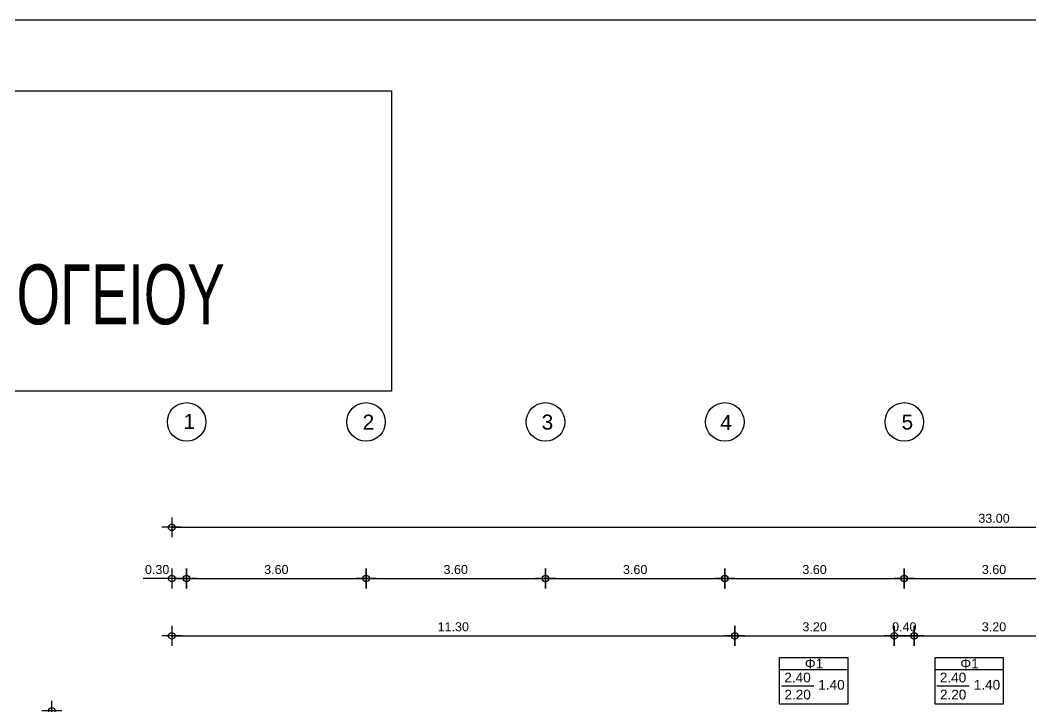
# Model space of a CAD drawing. Header units: metres. Extents: x -11 to 85, y -301 to 135.
# Drawn here: x 11.73 to 32.01, y -256.11 to -242.34 of the extents above; entities that cross this region are included whole.
import ezdxf

# ---------------------------------------------------------------- set-up
doc = ezdxf.new("R2010")
doc.units = ezdxf.units.M
doc.header["$LTSCALE"] = 0.036
doc.header["$PDMODE"] = 2
for name, color, linetype in [('arxitek ypogeio', 252, 'Continuous'), ('BORDER', 5, 'Continuous'), ('DIMBLK', 252, 'Continuous'), ('LAYER-ON', 4, 'Continuous'), ('NOTES', 3, 'Continuous')]:
    doc.layers.add(name, color=color, linetype=linetype)
doc.styles.add('COMU-N', font='arial.ttf')
doc.styles.add('outu-c', font='ugoutl-s.shx', dxfattribs={"width": 0.7})
doc.styles.get("Standard").update_dxf_attribs({"font": 'arial.ttf'})
doc.dimstyles.new('CADWDOT', dxfattribs={"dimscale": 0.1, "dimtxt": 1.8, "dimasz": 0.08, "dimexe": 2, "dimexo": 0, "dimgap": 0.09, "dimtad": 0, "dimrnd": 0.001, "dimzin": 0, "dimdsep": 46, "dimtxsty": 'Standard', "dimblk1": 'ARTDIM', "dimblk2": 'ARTDIM', "dimsah": 1, "dimcen": 0.09, "dimdle": 0.05, "dimse1": 1, "dimse2": 1, "dimadec": 0, "dimazin": 0, "dimtfac": 1, "dimtmove": 0, "dimatfit": 3, "dimldrblk": 'ARTDIM', "dimfxl": 2, "dimtvp": 0.9999, "dimtolj": 1, "dimtzin": 0, "dimarcsym": 0})

# ---------------------------------------------------------------- blocks, each defined once
blk = doc.blocks.new('ARTDIM')
at = {"layer": 'DIMBLK'}
for p, q in [((-24.9975, 0), (24.9975, 0)), ((0, -24.9975), (0, 24.9975))]:
    blk.add_line(p, q, dxfattribs=at)
blk.add_circle((0, 0), 8.25, dxfattribs=at)
blk = doc.blocks.new('*D1476')
at = {"layer": 'arxitek ypogeio', "color": 0, "lineweight": -2}
for p, q in [((14.774, -253.541), (14.199, -253.541)), ((15.066, -253.541), (14.782, -253.541))]:
    blk.add_line(p, q, dxfattribs=at)
at = {"layer": 'Defpoints', "color": 0, "transparency": 16777216}
for p in [(14.774, -253.541), (14.774, -256.033), (15.074, -256.033)]:
    blk.add_point(p, dxfattribs=at)
at = {"layer": 'arxitek ypogeio', "color": 0, "lineweight": -2, "xscale": 0.008, "yscale": 0.008, "zscale": 0.008, "rotation": 180}
blk.add_blockref('ARTDIM', (14.774, -253.541), dxfattribs=at)
at = {"layer": 'arxitek ypogeio', "color": 0, "lineweight": -2, "xscale": 0.008, "yscale": 0.008, "zscale": 0.008}
blk.add_blockref('ARTDIM', (15.074, -253.541), dxfattribs=at)
at = {"layer": 'arxitek ypogeio', "color": 0, "insert": (14.482, -253.361), "char_height": 0.18, "attachment_point": 5}
blk.add_mtext('\\A1;0.30', dxfattribs=at)
blk = doc.blocks.new('*D1477')
at = {"layer": 'arxitek ypogeio', "color": 0, "lineweight": -2}
blk.add_line((14.782, -252.514), (47.766, -252.514), dxfattribs=at)
at = {"layer": 'Defpoints', "color": 0, "transparency": 16777216}
for p in [(47.774, -252.514), (14.774, -255.733), (47.774, -255.733)]:
    blk.add_point(p, dxfattribs=at)
at = {"layer": 'arxitek ypogeio', "color": 0, "lineweight": -2, "xscale": 0.008, "yscale": 0.008, "zscale": 0.008, "rotation": 180}
blk.add_blockref('ARTDIM', (14.774, -252.514), dxfattribs=at)
at = {"layer": 'arxitek ypogeio', "color": 0, "lineweight": -2, "xscale": 0.008, "yscale": 0.008, "zscale": 0.008}
blk.add_blockref('ARTDIM', (47.774, -252.514), dxfattribs=at)
at = {"layer": 'arxitek ypogeio', "color": 0, "insert": (31.274, -252.334), "char_height": 0.18, "attachment_point": 5}
blk.add_mtext('\\A1;33.00', dxfattribs=at)
blk = doc.blocks.new('*D1478')
at = {"layer": 'arxitek ypogeio', "color": 0, "lineweight": -2}
blk.add_line((15.082, -253.541), (18.666, -253.541), dxfattribs=at)
at = {"layer": 'Defpoints', "color": 0, "transparency": 16777216}
for p in [(18.674, -250.325), (18.674, -253.541), (15.074, -256.033)]:
    blk.add_point(p, dxfattribs=at)
at = {"layer": 'arxitek ypogeio', "color": 0, "lineweight": -2, "xscale": 0.008, "yscale": 0.008, "zscale": 0.008, "rotation": 180}
blk.add_blockref('ARTDIM', (15.074, -253.541), dxfattribs=at)
at = {"layer": 'arxitek ypogeio', "color": 0, "lineweight": -2, "xscale": 0.008, "yscale": 0.008, "zscale": 0.008}
blk.add_blockref('ARTDIM', (18.674, -253.541), dxfattribs=at)
at = {"layer": 'arxitek ypogeio', "color": 0, "insert": (16.874, -253.361), "char_height": 0.18, "attachment_point": 5}
blk.add_mtext('\\A1;3.60', dxfattribs=at)
blk = doc.blocks.new('*D1479')
at = {"layer": 'arxitek ypogeio', "color": 0, "lineweight": -2}
blk.add_line((18.682, -253.541), (22.266, -253.541), dxfattribs=at)
at = {"layer": 'Defpoints', "color": 0, "transparency": 16777216}
for p in [(18.674, -250.325), (22.274, -250.325), (22.274, -253.541)]:
    blk.add_point(p, dxfattribs=at)
at = {"layer": 'arxitek ypogeio', "color": 0, "lineweight": -2, "xscale": 0.008, "yscale": 0.008, "zscale": 0.008, "rotation": 180}
blk.add_blockref('ARTDIM', (18.674, -253.541), dxfattribs=at)
at = {"layer": 'arxitek ypogeio', "color": 0, "lineweight": -2, "xscale": 0.008, "yscale": 0.008, "zscale": 0.008}
blk.add_blockref('ARTDIM', (22.274, -253.541), dxfattribs=at)
at = {"layer": 'arxitek ypogeio', "color": 0, "insert": (20.474, -253.361), "char_height": 0.18, "attachment_point": 5}
blk.add_mtext('\\A1;3.60', dxfattribs=at)
blk = doc.blocks.new('*D1480')
at = {"layer": 'arxitek ypogeio', "color": 0, "lineweight": -2}
blk.add_line((22.282, -253.541), (25.866, -253.541), dxfattribs=at)
at = {"layer": 'Defpoints', "color": 0, "transparency": 16777216}
for p in [(22.274, -250.325), (25.874, -250.325), (25.874, -253.541)]:
    blk.add_point(p, dxfattribs=at)
at = {"layer": 'arxitek ypogeio', "color": 0, "lineweight": -2, "xscale": 0.008, "yscale": 0.008, "zscale": 0.008, "rotation": 180}
blk.add_blockref('ARTDIM', (22.274, -253.541), dxfattribs=at)
at = {"layer": 'arxitek ypogeio', "color": 0, "lineweight": -2, "xscale": 0.008, "yscale": 0.008, "zscale": 0.008}
blk.add_blockref('ARTDIM', (25.874, -253.541), dxfattribs=at)
at = {"layer": 'arxitek ypogeio', "color": 0, "insert": (24.074, -253.361), "char_height": 0.18, "attachment_point": 5}
blk.add_mtext('\\A1;3.60', dxfattribs=at)
blk = doc.blocks.new('*D1481')
at = {"layer": 'arxitek ypogeio', "color": 0, "lineweight": -2}
blk.add_line((25.882, -253.541), (29.466, -253.541), dxfattribs=at)
at = {"layer": 'Defpoints', "color": 0, "transparency": 16777216}
for p in [(25.874, -250.325), (29.474, -250.325), (29.474, -253.541)]:
    blk.add_point(p, dxfattribs=at)
at = {"layer": 'arxitek ypogeio', "color": 0, "lineweight": -2, "xscale": 0.008, "yscale": 0.008, "zscale": 0.008, "rotation": 180}
blk.add_blockref('ARTDIM', (25.874, -253.541), dxfattribs=at)
at = {"layer": 'arxitek ypogeio', "color": 0, "lineweight": -2, "xscale": 0.008, "yscale": 0.008, "zscale": 0.008}
blk.add_blockref('ARTDIM', (29.474, -253.541), dxfattribs=at)
at = {"layer": 'arxitek ypogeio', "color": 0, "insert": (27.674, -253.361), "char_height": 0.18, "attachment_point": 5}
blk.add_mtext('\\A1;3.60', dxfattribs=at)
blk = doc.blocks.new('*D1482')
at = {"layer": 'arxitek ypogeio', "color": 0, "lineweight": -2}
blk.add_line((29.482, -253.541), (33.066, -253.541), dxfattribs=at)
at = {"layer": 'Defpoints', "color": 0, "transparency": 16777216}
for p in [(29.474, -250.325), (33.074, -250.325), (33.074, -253.541)]:
    blk.add_point(p, dxfattribs=at)
at = {"layer": 'arxitek ypogeio', "color": 0, "lineweight": -2, "xscale": 0.008, "yscale": 0.008, "zscale": 0.008, "rotation": 180}
blk.add_blockref('ARTDIM', (29.474, -253.541), dxfattribs=at)
at = {"layer": 'arxitek ypogeio', "color": 0, "lineweight": -2, "xscale": 0.008, "yscale": 0.008, "zscale": 0.008}
blk.add_blockref('ARTDIM', (33.074, -253.541), dxfattribs=at)
at = {"layer": 'arxitek ypogeio', "color": 0, "insert": (31.274, -253.361), "char_height": 0.18, "attachment_point": 5}
blk.add_mtext('\\A1;3.60', dxfattribs=at)
blk = doc.blocks.new('*D1488')
at = {"layer": 'arxitek ypogeio', "color": 0, "lineweight": -2}
blk.add_line((14.782, -254.69), (26.066, -254.69), dxfattribs=at)
at = {"layer": 'Defpoints', "color": 0, "transparency": 16777216}
for p in [(26.074, -254.69), (14.774, -255.733), (26.074, -255.733)]:
    blk.add_point(p, dxfattribs=at)
at = {"layer": 'arxitek ypogeio', "color": 0, "lineweight": -2, "xscale": 0.008, "yscale": 0.008, "zscale": 0.008, "rotation": 180}
blk.add_blockref('ARTDIM', (14.774, -254.69), dxfattribs=at)
at = {"layer": 'arxitek ypogeio', "color": 0, "lineweight": -2, "xscale": 0.008, "yscale": 0.008, "zscale": 0.008}
blk.add_blockref('ARTDIM', (26.074, -254.69), dxfattribs=at)
at = {"layer": 'arxitek ypogeio', "color": 0, "insert": (20.424, -254.51), "char_height": 0.18, "attachment_point": 5}
blk.add_mtext('\\A1;11.30', dxfattribs=at)
blk = doc.blocks.new('*D1489')
at = {"layer": 'arxitek ypogeio', "color": 0, "lineweight": -2}
blk.add_line((26.082, -254.69), (29.266, -254.69), dxfattribs=at)
at = {"layer": 'Defpoints', "color": 0, "transparency": 16777216}
for p in [(29.274, -254.69), (26.074, -255.733), (29.274, -255.733)]:
    blk.add_point(p, dxfattribs=at)
at = {"layer": 'arxitek ypogeio', "color": 0, "lineweight": -2, "xscale": 0.008, "yscale": 0.008, "zscale": 0.008, "rotation": 180}
blk.add_blockref('ARTDIM', (26.074, -254.69), dxfattribs=at)
at = {"layer": 'arxitek ypogeio', "color": 0, "lineweight": -2, "xscale": 0.008, "yscale": 0.008, "zscale": 0.008}
blk.add_blockref('ARTDIM', (29.274, -254.69), dxfattribs=at)
at = {"layer": 'arxitek ypogeio', "color": 0, "insert": (27.674, -254.51), "char_height": 0.18, "attachment_point": 5}
blk.add_mtext('\\A1;3.20', dxfattribs=at)
blk = doc.blocks.new('*D1490')
at = {"layer": 'arxitek ypogeio', "color": 0, "lineweight": -2}
blk.add_line((29.282, -254.69), (29.666, -254.69), dxfattribs=at)
at = {"layer": 'Defpoints', "color": 0, "transparency": 16777216}
for p in [(29.674, -254.69), (29.274, -255.733), (29.674, -255.733)]:
    blk.add_point(p, dxfattribs=at)
at = {"layer": 'arxitek ypogeio', "color": 0, "lineweight": -2, "xscale": 0.008, "yscale": 0.008, "zscale": 0.008, "rotation": 180}
blk.add_blockref('ARTDIM', (29.274, -254.69), dxfattribs=at)
at = {"layer": 'arxitek ypogeio', "color": 0, "lineweight": -2, "xscale": 0.008, "yscale": 0.008, "zscale": 0.008}
blk.add_blockref('ARTDIM', (29.674, -254.69), dxfattribs=at)
at = {"layer": 'arxitek ypogeio', "color": 0, "insert": (29.474, -254.51), "char_height": 0.18, "attachment_point": 5}
blk.add_mtext('\\A1;0.40', dxfattribs=at)
blk = doc.blocks.new('*D1491')
at = {"layer": 'arxitek ypogeio', "color": 0, "lineweight": -2}
blk.add_line((29.682, -254.69), (32.866, -254.69), dxfattribs=at)
at = {"layer": 'Defpoints', "color": 0, "transparency": 16777216}
for p in [(32.874, -254.69), (29.674, -255.733), (32.874, -255.733)]:
    blk.add_point(p, dxfattribs=at)
at = {"layer": 'arxitek ypogeio', "color": 0, "lineweight": -2, "xscale": 0.008, "yscale": 0.008, "zscale": 0.008, "rotation": 180}
blk.add_blockref('ARTDIM', (29.674, -254.69), dxfattribs=at)
at = {"layer": 'arxitek ypogeio', "color": 0, "lineweight": -2, "xscale": 0.008, "yscale": 0.008, "zscale": 0.008}
blk.add_blockref('ARTDIM', (32.874, -254.69), dxfattribs=at)
at = {"layer": 'arxitek ypogeio', "color": 0, "insert": (31.274, -254.51), "char_height": 0.18, "attachment_point": 5}
blk.add_mtext('\\A1;3.20', dxfattribs=at)
blk = doc.blocks.new('*D1514')
at = {"layer": 'arxitek ypogeio', "color": 0, "lineweight": -2}
blk.add_line((9.674, -256.204), (9.674, -285.588), dxfattribs=at)
at = {"layer": 'Defpoints', "color": 0, "transparency": 16777216}
for p in [(13.507, -256.196), (9.674, -285.596), (13.507, -285.596)]:
    blk.add_point(p, dxfattribs=at)
at = {"layer": 'arxitek ypogeio', "color": 0, "lineweight": -2, "xscale": 0.008, "yscale": 0.008, "zscale": 0.008}
for p, rotation in [((9.674, -256.196), 90), ((9.674, -285.596), 270)]:
    blk.add_blockref('ARTDIM', p, dxfattribs=dict(at, rotation=rotation))
at = {"layer": 'arxitek ypogeio', "color": 0, "insert": (9.494, -270.896), "char_height": 0.18, "attachment_point": 5, "rotation": 90}
blk.add_mtext('\\A1;29.40', dxfattribs=at)
blk = doc.blocks.new('*D1515')
at = {"layer": 'arxitek ypogeio', "color": 0, "lineweight": -2}
for p, q in [((11.2, -256.196), (11.2, -255.621)), ((11.2, -256.488), (11.2, -256.204))]:
    blk.add_line(p, q, dxfattribs=at)
at = {"layer": 'Defpoints', "color": 0, "transparency": 16777216}
for p in [(11.2, -256.196), (13.807, -256.196), (13.807, -256.496)]:
    blk.add_point(p, dxfattribs=at)
at = {"layer": 'arxitek ypogeio', "color": 0, "lineweight": -2, "xscale": 0.008, "yscale": 0.008, "zscale": 0.008}
for p, rotation in [((11.2, -256.196), 90), ((11.2, -256.496), 270)]:
    blk.add_blockref('ARTDIM', p, dxfattribs=dict(at, rotation=rotation))
at = {"layer": 'arxitek ypogeio', "color": 0, "insert": (11.02, -255.904), "char_height": 0.18, "attachment_point": 5, "rotation": 90}
blk.add_mtext('\\A1;0.30', dxfattribs=at)
blk = doc.blocks.new('*D1525')
at = {"layer": 'arxitek ypogeio', "color": 0, "lineweight": -2}
blk.add_line((12.368, -256.204), (12.368, -262.938), dxfattribs=at)
at = {"layer": 'Defpoints', "color": 0, "transparency": 16777216}
for p in [(13.507, -256.196), (12.368, -262.946), (13.507, -262.946)]:
    blk.add_point(p, dxfattribs=at)
at = {"layer": 'arxitek ypogeio', "color": 0, "lineweight": -2, "xscale": 0.008, "yscale": 0.008, "zscale": 0.008}
for p, rotation in [((12.368, -256.196), 90), ((12.368, -262.946), 270)]:
    blk.add_blockref('ARTDIM', p, dxfattribs=dict(at, rotation=rotation))
at = {"layer": 'arxitek ypogeio', "color": 0, "insert": (12.188, -259.571), "char_height": 0.18, "attachment_point": 5, "rotation": 90}
blk.add_mtext('\\A1;6.75', dxfattribs=at)
blk = doc.blocks.new('art103')
at = {"layer": 'BORDER'}
blk.add_line((20.75, 14.6), (0.25, 14.6), dxfattribs=at)

msp = doc.modelspace()

# ---------------------------------------------------------------- linework, layer by layer
at = {"layer": 'arxitek ypogeio'}
for p, q in [((26.971, -256.061), (26.971, -255.123)), ((26.971, -255.123), (28.338, -255.123)), ((28.338, -255.123), (28.338, -256.061)), ((30.091, -256.061), (30.091, -255.123)), ((30.091, -255.123), (31.459, -255.123)), ((31.459, -255.123), (31.459, -256.061)), ((28.338, -255.369), (26.971, -255.369)), ((31.459, -255.369), (30.091, -255.369)), ((27.01, -255.695), (27.656, -255.695)), ((30.13, -255.695), (30.776, -255.695)), ((28.338, -256.061), (26.971, -256.061)), ((31.459, -256.061), (30.091, -256.061))]:
    msp.add_line(p, q, dxfattribs=at)
for centre in [(15.074, -250.4), (18.674, -250.4), (22.274, -250.4), (25.874, -250.4), (29.474, -250.4)]:
    msp.add_circle(centre, 0.387, dxfattribs=at)
at = {"layer": 'NOTES', "color": 2}
msp.add_lwpolyline([(2.95, -243.758), (19.185, -243.758), (19.185, -249.785), (2.95, -249.785)], close=True, dxfattribs=at)

# ---------------------------------------------------------------- block references
at = {"layer": 'LAYER-ON', "xscale": 4, "yscale": 4, "zscale": 4}
msp.add_blockref('art103', (0, -300.743), dxfattribs=at)

# ---------------------------------------------------------------- texts
at = {"layer": 'arxitek ypogeio', "style": 'COMU-N'}
for s, height, p in [('1', 0.3, (15.012, -250.539)), ('2', 0.3, (18.605, -250.553)), ('3', 0.3, (22.197, -250.553)), ('4', 0.3, (25.781, -250.56)), ('5', 0.3, (29.419, -250.553)), ('Φ1', 0.195, (27.478, -255.344)), ('Φ1', 0.195, (30.599, -255.344)), ('2.40', 0.195, (27.067, -255.624)), ('2.40', 0.195, (30.187, -255.624)), ('1.40', 0.195, (27.748, -255.77)), ('1.40', 0.195, (30.868, -255.77)), ('2.20', 0.195, (27.069, -255.967)), ('2.20', 0.195, (30.189, -255.967))]:
    msp.add_text(s, height=height, dxfattribs=at).set_placement(p)
at = {"layer": 'NOTES', "color": 2, "style": 'outu-c', "width": 0.7}
msp.add_text('ΚΑΤΟΨΗ ΥΠΟΓΕΙΟΥ', height=1.2, dxfattribs=at).set_placement((4.981, -248.442))

# ---------------------------------------------------------------- dimensions: what is measured, and where the dimension line sits
at = {"layer": 'arxitek ypogeio'}
for base, p1, p2, picture, middle in [((18.674, -253.541), (15.074, -256.033), (18.674, -250.325), '*D1478', (16.874, -253.361)), ((22.274, -253.541), (18.674, -250.325), (22.274, -250.325), '*D1479', (20.474, -253.361)), ((25.874, -253.541), (22.274, -250.325), (25.874, -250.325), '*D1480', (24.074, -253.361)), ((29.474, -253.541), (25.874, -250.325), (29.474, -250.325), '*D1481', (27.674, -253.361)), ((33.074, -253.541), (29.474, -250.325), (33.074, -250.325), '*D1482', (31.274, -253.361)), ((47.774, -252.514), (14.774, -255.733), (47.774, -255.733), '*D1477', (31.274, -252.334)), ((14.774, -253.541), (15.074, -256.033), (14.774, -256.033), '*D1476', (14.482, -253.361)), ((26.074, -254.69), (14.774, -255.733), (26.074, -255.733), '*D1488', (20.424, -254.51)), ((29.274, -254.69), (26.074, -255.733), (29.274, -255.733), '*D1489', (27.674, -254.51)), ((32.874, -254.69), (29.674, -255.733), (32.874, -255.733), '*D1491', (31.274, -254.51))]:
    dim = msp.add_linear_dim(base=base, p1=p1, p2=p2, dimstyle='CADWDOT', dxfattribs=at)
    dim.commit()
    dim.dimension.update_dxf_attribs({"geometry": picture, "text_midpoint": middle})
dim = msp.add_linear_dim(base=(29.674, -254.69), p1=(29.274, -255.733), p2=(29.674, -255.733), dimstyle='CADWDOT', dxfattribs=at)
dim.commit()
dim.dimension.update_dxf_attribs({"geometry": '*D1490', "text_midpoint": (29.474, -254.69), "dimtype": 160})
for base, p1, p2, picture, middle in [((11.2, -256.196), (13.807, -256.496), (13.807, -256.196), '*D1515', (11.02, -255.904)), ((9.674, -285.596), (13.507, -256.196), (13.507, -285.596), '*D1514', (9.494, -270.896)), ((12.368, -262.946), (13.507, -256.196), (13.507, -262.946), '*D1525', (12.188, -259.571))]:
    dim = msp.add_linear_dim(base=base, p1=p1, p2=p2, angle=90, dimstyle='CADWDOT', dxfattribs=at)
    dim.commit()
    dim.dimension.update_dxf_attribs({"geometry": picture, "text_midpoint": middle})

doc.saveas('drawing.dxf')
